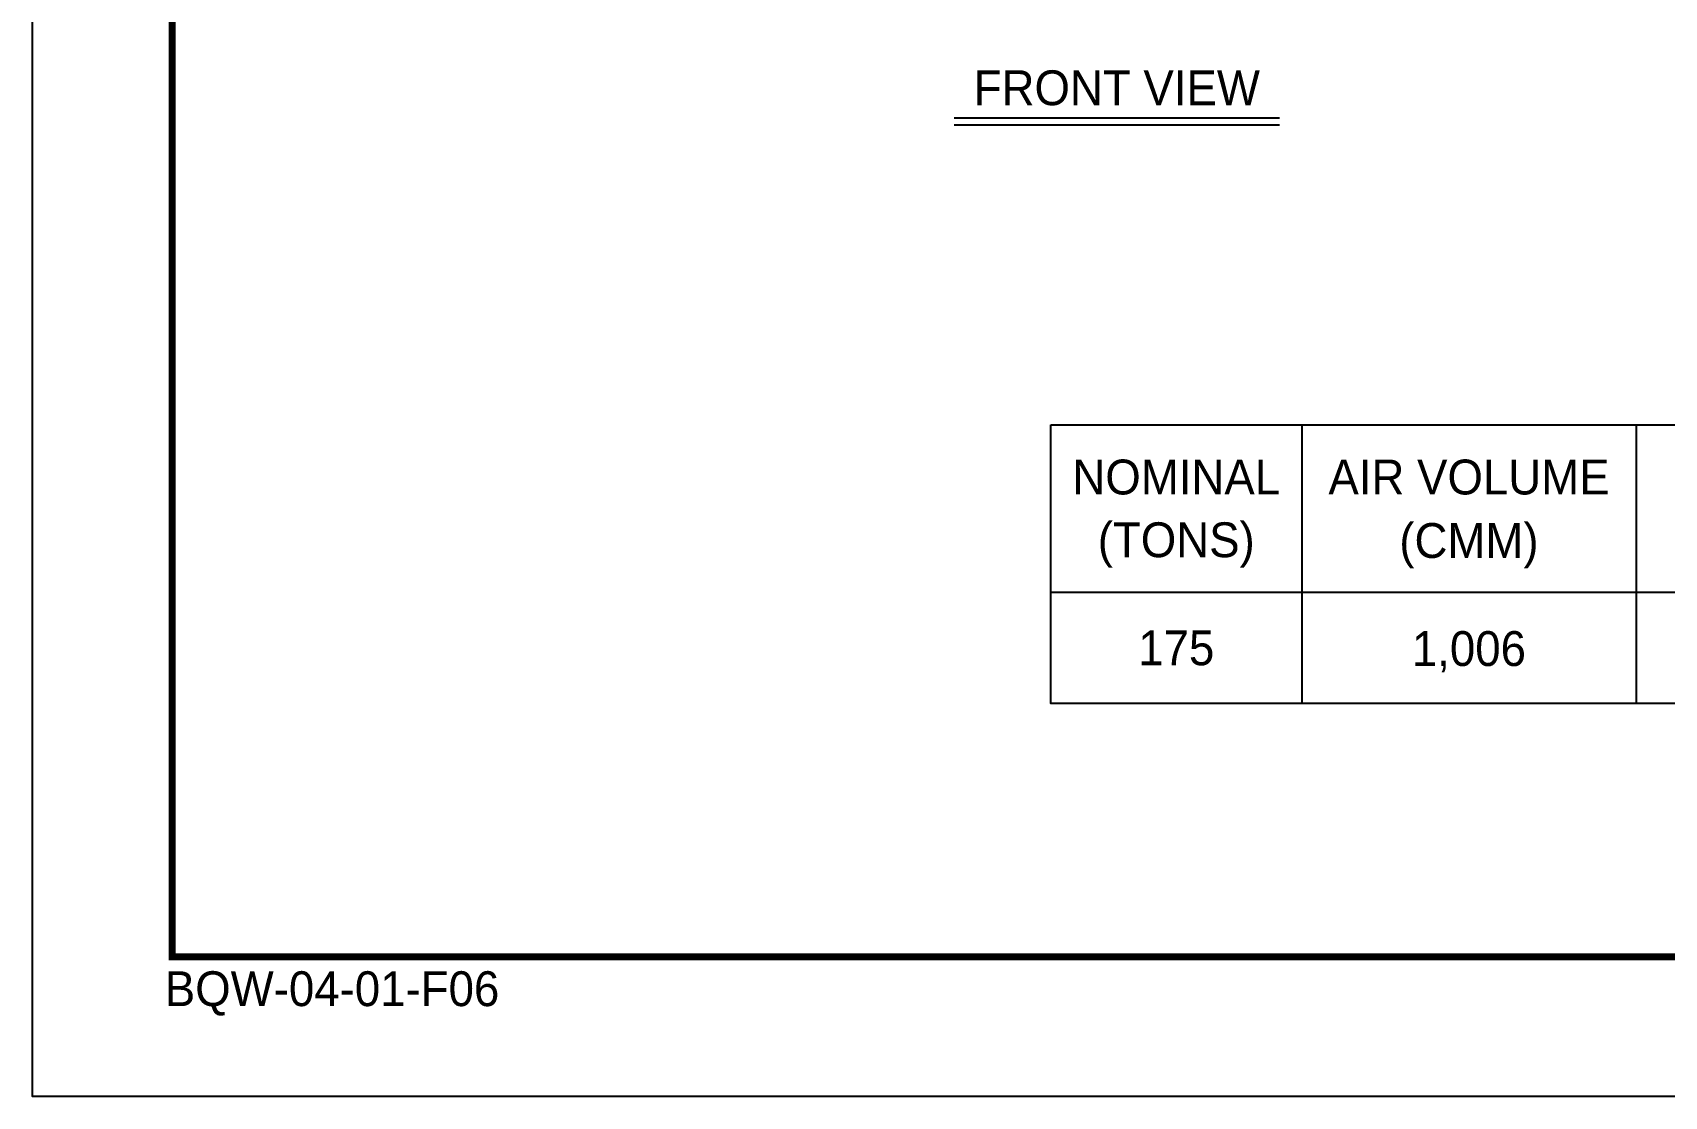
# Model space of a CAD drawing. Header units: millimetres. Extents: x 2193 to 31600, y 1908 to 22703.
# Drawn here: x 2193 to 10387, y 1908 to 7248 of the extents above; entities that cross this region are included whole.
import ezdxf
from ezdxf.enums import TextEntityAlignment as Align

# ---------------------------------------------------------------- set-up
doc = ezdxf.new("R2010")
doc.units = ezdxf.units.MM
for name, color, linetype in [('냉각탑_box', 1, 'Continuous'), ('냉각탑_form', 1, 'Continuous'), ('냉각탑_text', 3, 'Continuous')]:
    doc.layers.add(name, color=color, linetype=linetype)
doc.styles.add('돋움', font='Dotum.ttf')

# ---------------------------------------------------------------- blocks, each defined once
blk = doc.blocks.new('냉각탑form')
at = {"layer": 'Defpoints'}
blk.add_lwpolyline([(0, 297.07), (420.1, 297.07), (420.1, 0), (0, 0)], close=True, dxfattribs=at)
at = {"layer": '냉각탑_form', "const_width": 0.5}
blk.add_lwpolyline([(10, 287.07), (10, 10), (410.1, 10), (410.1, 287.07)], close=True, dxfattribs=at)
at = {"layer": '냉각탑_form', "style": '돋움'}
blk.add_text('BQW-04-01-F06', height=2.5006, dxfattribs=at).set_placement((9.48, 6.47))

msp = doc.modelspace()

# ---------------------------------------------------------------- linework, layer by layer
at = {"layer": '냉각탑_box'}
for p, q in [((6820.5, 6820.1), (8453.8, 6820.1)), ((6820.5, 6785.1), (8453.8, 6785.1)), ((8565.6, 5279.9), (8565.6, 3879.9)), ((8565.6, 5279.9), (8565.6, 3879.9)), ((10245.6, 5279.9), (10245.6, 3879.9)), ((10245.6, 5279.9), (10245.6, 3879.9)), ((7305.6, 4439.9), (22355.6, 4439.9)), ((7305.6, 4439.9), (22355.6, 4439.9))]:
    msp.add_line(p, q, dxfattribs=at)
msp.add_lwpolyline([(7305.6, 5279.9), (22355.6, 5279.9), (22355.6, 3879.9), (7305.6, 3879.9)], close=True, dxfattribs=at)
msp.add_lwpolyline([(7305.6, 5279.9), (22355.6, 5279.9), (22355.6, 3879.9), (7305.6, 3879.9)], close=True, dxfattribs=at)

# ---------------------------------------------------------------- block references
at = {"layer": '냉각탑_form', "xscale": 70, "yscale": 70, "zscale": 70}
msp.add_blockref('냉각탑form', (2193.2, 1907.9), dxfattribs=at)

# ---------------------------------------------------------------- texts
at = {"layer": '냉각탑_text', "style": '돋움'}
for s, p in [('FRONT VIEW', (7637.2, 6971.7)), ('NOMINAL', (7935.6, 5017.4)), ('AIR VOLUME', (9405.6, 5017.4)), ('AIR VOLUME', (9405.6, 5017.4)), ('(TONS)', (7935.6, 4702.4)), ('(CMM)', (9405.2, 4698.6)), ('(CMM)', (9405.2, 4698.6)), ('175', (7935.6, 4159.9)), ('1,006', (9405.2, 4156.1))]:
    msp.add_text(s, height=175, dxfattribs=at).set_placement(p, align=Align.MIDDLE_CENTER)

doc.saveas('drawing.dxf')
